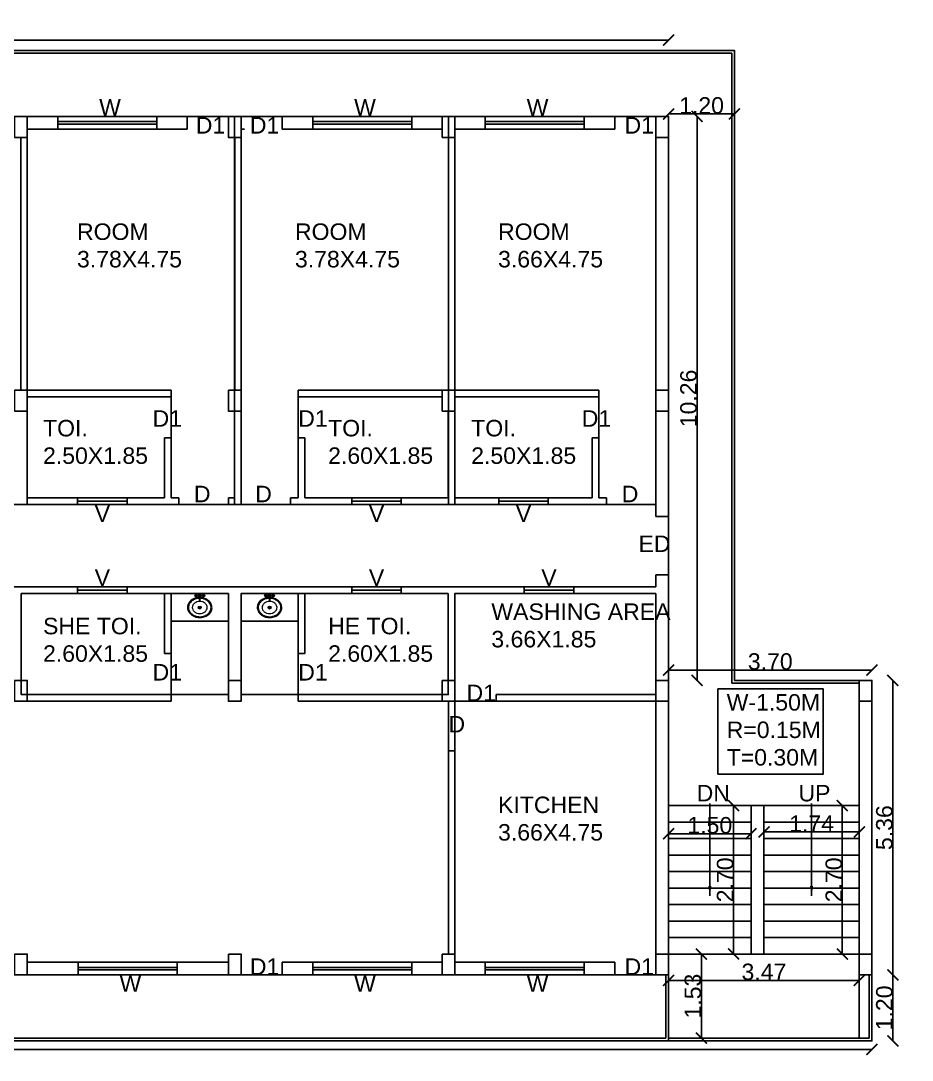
# Model space of a CAD drawing. Header units: metres. Extents: x 0 to 242, y 0 to 134.
# Drawn here: x 37.96 to 54.18, y 63.17 to 82.08 of the extents above; entities that cross this region are included whole.
import ezdxf

# ---------------------------------------------------------------- set-up
doc = ezdxf.new("R2010")
doc.units = ezdxf.units.M
doc.header["$MEASUREMENT"] = 0
doc.styles.get("Standard").update_dxf_attribs({"font": 'arial.ttf'})
doc.styles.add('STYLUSBT', font='arial.ttf')
doc.dimstyles.get("Standard").update_dxf_attribs({"dimtxt": 0.18, "dimasz": 0.18, "dimexe": 0.18, "dimexo": 0.0625, "dimgap": 0.09, "dimtad": 0, "dimtih": 1, "dimtoh": 1, "dimdec": 4, "dimzin": 0, "dimdsep": 46, "dimtxsty": 'Standard', "dimcen": 0.09, "dimadec": 0, "dimazin": 0, "dimtfac": 1, "dimtdec": 4, "dimtofl": 0, "dimtmove": 0, "dimatfit": 3, "dimfxl": 1, "dimtolj": 1, "dimtzin": 0, "dimarcsym": 0})
doc.dimstyles.new('STANDARD$0', dxfattribs={"dimtxt": 0.3, "dimasz": 0.2, "dimexe": 0.0625, "dimexo": 1, "dimgap": 0, "dimtad": 1, "dimtoh": 1, "dimzin": 0, "dimdsep": 46, "dimtxsty": 'STYLUSBT', "dimblk": 'ARCHTICK', "dimcen": 0.09375, "dimse1": 1, "dimse2": 1, "dimadec": 0, "dimazin": 0, "dimtfac": 1, "dimtofl": 0, "dimtmove": 2, "dimatfit": 3, "dimldrblk": 'ARCHTICK', "dimfxl": 1, "dimtolj": 1, "dimtzin": 0, "dimarcsym": 0})

# ---------------------------------------------------------------- blocks, each defined once
blk = doc.blocks.new('_ArchTick')
at = {"color": 0, "linetype": 'ByBlock', "const_width": 0.15}
blk.add_lwpolyline([(-0.5, -0.5), (0.5, 0.5)], dxfattribs=at)
blk = doc.blocks.new('*D70')
at = {"color": 0, "lineweight": -2, "transparency": 16777216}
blk.add_line((22.286, 81.731), (49.746, 81.731), dxfattribs=at)
at = {"layer": 'DEFPOINTS', "color": 0, "transparency": 16777216}
for p in [(49.746, 81.731), (22.286, 80.34), (49.746, 80.34)]:
    blk.add_point(p, dxfattribs=at)
at = {"color": 0, "lineweight": -2, "transparency": 16777216, "xscale": 0.2, "yscale": 0.2, "zscale": 0.2, "rotation": 180}
blk.add_blockref('_ArchTick', (22.286, 81.731), dxfattribs=at)
at = {"color": 0, "lineweight": -2, "transparency": 16777216, "xscale": 0.2, "yscale": 0.2, "zscale": 0.2}
blk.add_blockref('_ArchTick', (49.746, 81.731), dxfattribs=at)
at = {"color": 0, "transparency": 16777216, "insert": (36.016, 81.884), "char_height": 0.3, "attachment_point": 5, "style": 'STYLUSBT'}
blk.add_mtext('\\A1;27.46', dxfattribs=at)
blk = doc.blocks.new('*D73')
at = {"color": 0, "lineweight": -2, "transparency": 16777216}
blk.add_line((50.263, 80.34), (50.263, 70.08), dxfattribs=at)
at = {"layer": 'DEFPOINTS', "color": 0, "transparency": 16777216}
for p in [(49.746, 80.34), (49.746, 70.08), (50.263, 70.08)]:
    blk.add_point(p, dxfattribs=at)
at = {"color": 0, "lineweight": -2, "transparency": 16777216, "xscale": 0.2, "yscale": 0.2, "zscale": 0.2}
for p, rotation in [((50.263, 80.34), 90), ((50.263, 70.08), 270)]:
    blk.add_blockref('_ArchTick', p, dxfattribs=dict(at, rotation=rotation))
at = {"color": 0, "transparency": 16777216, "insert": (50.11, 75.21), "char_height": 0.3, "attachment_point": 5, "rotation": 90, "style": 'STYLUSBT'}
blk.add_mtext('\\A1;10.26', dxfattribs=at)
blk = doc.blocks.new('*D74')
at = {"color": 0, "lineweight": -2, "transparency": 16777216}
blk.add_line((49.746, 70.268), (53.446, 70.268), dxfattribs=at)
at = {"layer": 'DEFPOINTS', "color": 0, "transparency": 16777216}
for p in [(53.446, 70.268), (49.746, 70.08), (53.446, 70.08)]:
    blk.add_point(p, dxfattribs=at)
at = {"color": 0, "lineweight": -2, "transparency": 16777216, "xscale": 0.2, "yscale": 0.2, "zscale": 0.2, "rotation": 180}
blk.add_blockref('_ArchTick', (49.746, 70.268), dxfattribs=at)
at = {"color": 0, "lineweight": -2, "transparency": 16777216, "xscale": 0.2, "yscale": 0.2, "zscale": 0.2}
blk.add_blockref('_ArchTick', (53.446, 70.268), dxfattribs=at)
at = {"color": 0, "transparency": 16777216, "insert": (51.596, 70.421), "char_height": 0.3, "attachment_point": 5, "style": 'STYLUSBT'}
blk.add_mtext('\\A1;3.70', dxfattribs=at)
blk = doc.blocks.new('*D75')
at = {"color": 0, "lineweight": -2, "transparency": 16777216}
blk.add_line((53.826, 70.08), (53.826, 64.72), dxfattribs=at)
at = {"layer": 'DEFPOINTS', "color": 0, "transparency": 16777216}
for p in [(53.446, 70.08), (53.446, 64.72), (53.826, 64.72)]:
    blk.add_point(p, dxfattribs=at)
at = {"color": 0, "lineweight": -2, "transparency": 16777216, "xscale": 0.2, "yscale": 0.2, "zscale": 0.2}
for p, rotation in [((53.826, 70.08), 90), ((53.826, 64.72), 270)]:
    blk.add_blockref('_ArchTick', p, dxfattribs=dict(at, rotation=rotation))
at = {"color": 0, "transparency": 16777216, "insert": (53.673, 67.4), "char_height": 0.3, "attachment_point": 5, "rotation": 90, "style": 'STYLUSBT'}
blk.add_mtext('\\A1;5.36', dxfattribs=at)
blk = doc.blocks.new('*D76')
at = {"color": 0, "lineweight": -2, "transparency": 16777216}
for p, q in [((18.586, 63.365), (35.049, 63.365)), ((53.446, 63.365), (36.061, 63.365))]:
    blk.add_line(p, q, dxfattribs=at)
at = {"layer": 'DEFPOINTS', "color": 0, "transparency": 16777216}
for p in [(18.586, 64.72), (53.446, 64.72), (53.446, 63.365)]:
    blk.add_point(p, dxfattribs=at)
at = {"color": 0, "lineweight": -2, "transparency": 16777216, "xscale": 0.2, "yscale": 0.2, "zscale": 0.2, "rotation": 180}
blk.add_blockref('_ArchTick', (18.586, 63.365), dxfattribs=at)
at = {"color": 0, "lineweight": -2, "transparency": 16777216, "xscale": 0.2, "yscale": 0.2, "zscale": 0.2}
blk.add_blockref('_ArchTick', (53.446, 63.365), dxfattribs=at)
at = {"color": 0, "transparency": 16777216, "insert": (35.555, 63.365), "char_height": 0.3, "attachment_point": 5, "style": 'STYLUSBT'}
blk.add_mtext('\\A1;34.86', dxfattribs=at)
blk = doc.blocks.new('*D79')
at = {"color": 0, "lineweight": -2, "transparency": 16777216}
blk.add_line((49.746, 80.386), (50.946, 80.386), dxfattribs=at)
at = {"layer": 'DEFPOINTS', "color": 0, "transparency": 16777216}
for p in [(50.946, 80.386), (49.746, 80.373), (50.946, 80.373)]:
    blk.add_point(p, dxfattribs=at)
at = {"color": 0, "lineweight": -2, "transparency": 16777216, "xscale": 0.2, "yscale": 0.2, "zscale": 0.2, "rotation": 180}
blk.add_blockref('_ArchTick', (49.746, 80.386), dxfattribs=at)
at = {"color": 0, "lineweight": -2, "transparency": 16777216, "xscale": 0.2, "yscale": 0.2, "zscale": 0.2}
blk.add_blockref('_ArchTick', (50.946, 80.386), dxfattribs=at)
at = {"color": 0, "transparency": 16777216, "insert": (50.346, 80.539), "char_height": 0.3, "attachment_point": 5, "style": 'STYLUSBT'}
blk.add_mtext('\\A1;1.20', dxfattribs=at)
blk = doc.blocks.new('*D29')
at = {"color": 0, "lineweight": -2, "transparency": 16777216}
blk.add_line((53.826, 63.52), (53.826, 64.72), dxfattribs=at)
at = {"layer": 'DEFPOINTS', "color": 0, "transparency": 16777216}
for p in [(53.826, 64.72), (54.179, 64.72), (54.179, 63.52)]:
    blk.add_point(p, dxfattribs=at)
at = {"color": 0, "lineweight": -2, "transparency": 16777216, "xscale": 0.2, "yscale": 0.2, "zscale": 0.2}
for p, rotation in [((53.826, 64.72), 90), ((53.826, 63.52), 270)]:
    blk.add_blockref('_ArchTick', p, dxfattribs=dict(at, rotation=rotation))
at = {"color": 0, "transparency": 16777216, "insert": (53.673, 64.12), "char_height": 0.3, "attachment_point": 5, "rotation": 90, "style": 'STYLUSBT'}
blk.add_mtext('\\A1;1.20', dxfattribs=at)
blk = doc.blocks.new('sink a')
at = {"color": 4, "lineweight": 0}
for p, q in [((10036.1, -9557.4), (10035.8, -9557.4)), ((10036.1, -9557.6), (10035.8, -9557.6)), ((10036.5, -9557), (10036.5, -9556.7)), ((10036.7, -9557), (10036.7, -9556.7)), ((10037.1, -9557.4), (10037.3, -9557.4)), ((10037.1, -9557.6), (10037.3, -9557.6)), ((10043.4, -9557.4), (10043.1, -9557.4)), ((10043.4, -9557.6), (10043.1, -9557.6)), ((10043.7, -9557), (10043.7, -9556.7)), ((10044, -9557), (10044, -9556.7)), ((10044.3, -9557.4), (10044.6, -9557.4)), ((10044.3, -9557.6), (10044.6, -9557.6)), ((10036.5, -9558), (10036.5, -9558.2)), ((10036.7, -9558), (10036.7, -9558.2)), ((10039.7, -9558.4), (10039.7, -9562)), ((10040.7, -9562), (10040.7, -9558.4)), ((10043.7, -9558), (10043.7, -9558.2)), ((10044, -9558), (10044, -9558.2)), ((10039.2, -9569.3), (10041.2, -9569.3)), ((10040.2, -9568.3), (10040.2, -9570.3))]:
    blk.add_line(p, q, dxfattribs=at)
at = {"color": 4, "linetype": 'Continuous', "lineweight": 0}
for points in [[(10027.9, -9568.9, 0.117634), (10028.7, -9572.7, 0.104469), (10031.3, -9576.1, 0.090016), (10035.1, -9578.4, 0.08192), (10039.8, -9579.4, 0.08192), (10044.6, -9578.7, 0.090016), (10048.6, -9576.7, 0.104469), (10051.4, -9573.4, 0.117634), (10052.4, -9569.7, 0.117634), (10051.6, -9566, 0.104469), (10049, -9562.5, 0.090016), (10045.2, -9560.3, 0.08192), (10040.5, -9559.3, 0.08192), (10035.7, -9560, 0.090016), (10031.7, -9562, 0.104469), (10028.9, -9565.2, 0.117634)], [(10028.9, -9569.2, 0.118622), (10029.6, -9572.6, 0.104678), (10032.1, -9575.7, 0.089562), (10035.6, -9577.7, 0.081185), (10040, -9578.5, 0.081185), (10044.5, -9577.8, 0.089562), (10048, -9575.9, 0.104678), (10050.6, -9572.9, 0.118622), (10051.4, -9569.5, 0.118622), (10050.7, -9566.1, 0.104678), (10048.2, -9563, 0.089562), (10044.7, -9561, 0.081185), (10040.3, -9560.2, 0.081185), (10035.9, -9560.8, 0.089562), (10032.3, -9562.8, 0.104678), (10029.7, -9565.8, 0.118622)], [(10032.7, -9569.3, 0.118283), (10033.2, -9571.5, 0.104607), (10034.9, -9573.5, 0.089718), (10037.2, -9574.9, 0.081436), (10040.1, -9575.4, 0.081436), (10043, -9574.9, 0.089718), (10045.3, -9573.7, 0.104607), (10047, -9571.7, 0.118283), (10047.6, -9569.4, 0.118283), (10047.1, -9567.2, 0.104607), (10045.4, -9565.1, 0.089718), (10043.1, -9563.8, 0.081436), (10040.2, -9563.3, 0.081436), (10037.3, -9563.7, 0.089718), (10035, -9565, 0.104607), (10033.3, -9567, 0.118283)]]:
    blk.add_lwpolyline(points, format="xyb", close=True, dxfattribs=at)
at = {"color": 4, "lineweight": 0}
for centre, radius in [((10036.6, -9557.5), 1.38), ((10035.6, -9557.5), 0.28), ((10036.6, -9557.5), 0.5), ((10036.6, -9556.5), 0.28), ((10037.6, -9557.5), 0.28), ((10040.2, -9557.5), 0.5), ((10043.8, -9557.5), 1.38), ((10042.8, -9557.5), 0.28), ((10043.8, -9557.5), 0.5), ((10043.8, -9556.5), 0.28), ((10044.8, -9557.5), 0.28), ((10036.6, -9558.5), 0.28), ((10040.2, -9569.3), 1.5), ((10043.8, -9558.5), 0.28), ((10040.2, -9569.3), 1)]:
    blk.add_circle(centre, radius, dxfattribs=at)
for centre, radius, start, end in [((10036.6, -9557.5), 1, 105.2407, 164.2093), ((10036.6, -9557.5), 1, 16.4412, 74.0789), ((10040.2, -9557.5), 1.5, 289.6514, 250.3603), ((10040.2, -9557.5), 1, 300.3431, 239.7554), ((10043.8, -9557.5), 1, 106.12, 164.0884), ((10043.8, -9557.5), 1, 16.2342, 73.9047), ((10036.6, -9557.5), 1, 196.2342, 253.9047), ((10036.6, -9557.5), 1, 286.12, 344.0884), ((10040.2, -9562), 0.5, 180, 0), ((10043.8, -9557.5), 1, 196.4413, 254.0789), ((10043.8, -9557.5), 1, 285.2407, 344.2093)]:
    blk.add_arc(centre, radius, start, end, dxfattribs=at)
blk = doc.blocks.new('*D126')
at = {"color": 0, "lineweight": -2, "transparency": 16777216}
blk.add_line((49.746, 64.621), (53.216, 64.621), dxfattribs=at)
at = {"layer": 'DEFPOINTS', "color": 0, "transparency": 16777216}
for p in [(49.746, 65.1), (53.216, 65.1), (53.216, 64.621)]:
    blk.add_point(p, dxfattribs=at)
at = {"color": 0, "lineweight": -2, "transparency": 16777216, "xscale": 0.2, "yscale": 0.2, "zscale": 0.2, "rotation": 180}
blk.add_blockref('_ArchTick', (49.746, 64.621), dxfattribs=at)
at = {"color": 0, "lineweight": -2, "transparency": 16777216, "xscale": 0.2, "yscale": 0.2, "zscale": 0.2}
blk.add_blockref('_ArchTick', (53.216, 64.621), dxfattribs=at)
at = {"color": 0, "transparency": 16777216, "insert": (51.481, 64.774), "char_height": 0.3, "attachment_point": 5, "style": 'STYLUSBT'}
blk.add_mtext('\\A1;3.47', dxfattribs=at)
blk = doc.blocks.new('*D127')
at = {"color": 0, "lineweight": -2, "transparency": 16777216}
blk.add_line((50.342, 63.57), (50.342, 65.1), dxfattribs=at)
at = {"layer": 'DEFPOINTS', "color": 0, "transparency": 16777216}
for p in [(49.746, 65.1), (50.342, 65.1), (49.746, 63.57)]:
    blk.add_point(p, dxfattribs=at)
at = {"color": 0, "lineweight": -2, "transparency": 16777216, "xscale": 0.2, "yscale": 0.2, "zscale": 0.2}
for p, rotation in [((50.342, 65.1), 90), ((50.342, 63.57), 270)]:
    blk.add_blockref('_ArchTick', p, dxfattribs=dict(at, rotation=rotation))
at = {"color": 0, "transparency": 16777216, "insert": (50.189, 64.335), "char_height": 0.3, "attachment_point": 5, "rotation": 90, "style": 'STYLUSBT'}
blk.add_mtext('\\A1;1.53', dxfattribs=at)
blk = doc.blocks.new('*D128')
at = {"color": 0, "lineweight": -2, "transparency": 16777216}
blk.add_line((51.481, 67.322), (53.216, 67.322), dxfattribs=at)
at = {"layer": 'DEFPOINTS', "color": 0, "transparency": 16777216}
for p in [(51.481, 67.5), (53.216, 67.5), (53.216, 67.322)]:
    blk.add_point(p, dxfattribs=at)
at = {"color": 0, "lineweight": -2, "transparency": 16777216, "xscale": 0.2, "yscale": 0.2, "zscale": 0.2, "rotation": 180}
blk.add_blockref('_ArchTick', (51.481, 67.322), dxfattribs=at)
at = {"color": 0, "lineweight": -2, "transparency": 16777216, "xscale": 0.2, "yscale": 0.2, "zscale": 0.2}
blk.add_blockref('_ArchTick', (53.216, 67.322), dxfattribs=at)
at = {"color": 0, "transparency": 16777216, "insert": (52.348, 67.473), "char_height": 0.3, "attachment_point": 5, "style": 'STYLUSBT'}
blk.add_mtext('\\A1;1.74', dxfattribs=at)
blk = doc.blocks.new('*D129')
at = {"color": 0, "lineweight": -2, "transparency": 16777216}
blk.add_line((52.907, 67.8), (52.907, 65.1), dxfattribs=at)
at = {"layer": 'DEFPOINTS', "color": 0, "transparency": 16777216}
for p in [(53.216, 67.8), (52.907, 65.1), (53.216, 65.1)]:
    blk.add_point(p, dxfattribs=at)
at = {"color": 0, "lineweight": -2, "transparency": 16777216, "xscale": 0.2, "yscale": 0.2, "zscale": 0.2}
for p, rotation in [((52.907, 67.8), 90), ((52.907, 65.1), 270)]:
    blk.add_blockref('_ArchTick', p, dxfattribs=dict(at, rotation=rotation))
at = {"color": 0, "transparency": 16777216, "insert": (52.754, 66.45), "char_height": 0.3, "attachment_point": 5, "rotation": 90, "style": 'STYLUSBT'}
blk.add_mtext('\\A1;2.70', dxfattribs=at)
blk = doc.blocks.new('*D130')
at = {"color": 0, "lineweight": -2, "transparency": 16777216}
blk.add_line((49.746, 67.288), (51.246, 67.288), dxfattribs=at)
at = {"layer": 'DEFPOINTS', "color": 0, "transparency": 16777216}
for p in [(49.746, 67.5), (51.246, 67.5), (51.246, 67.288)]:
    blk.add_point(p, dxfattribs=at)
at = {"color": 0, "lineweight": -2, "transparency": 16777216, "xscale": 0.2, "yscale": 0.2, "zscale": 0.2, "rotation": 180}
blk.add_blockref('_ArchTick', (49.746, 67.288), dxfattribs=at)
at = {"color": 0, "lineweight": -2, "transparency": 16777216, "xscale": 0.2, "yscale": 0.2, "zscale": 0.2}
blk.add_blockref('_ArchTick', (51.246, 67.288), dxfattribs=at)
at = {"color": 0, "transparency": 16777216, "insert": (50.496, 67.441), "char_height": 0.3, "attachment_point": 5, "style": 'STYLUSBT'}
blk.add_mtext('\\A1;1.50', dxfattribs=at)
blk = doc.blocks.new('*D131')
at = {"color": 0, "lineweight": -2, "transparency": 16777216}
blk.add_line((50.929, 65.1), (50.929, 67.8), dxfattribs=at)
at = {"layer": 'DEFPOINTS', "color": 0, "transparency": 16777216}
for p in [(50.929, 67.8), (51.246, 67.8), (51.246, 65.1)]:
    blk.add_point(p, dxfattribs=at)
at = {"color": 0, "lineweight": -2, "transparency": 16777216, "xscale": 0.2, "yscale": 0.2, "zscale": 0.2}
for p, rotation in [((50.929, 67.8), 90), ((50.929, 65.1), 270)]:
    blk.add_blockref('_ArchTick', p, dxfattribs=dict(at, rotation=rotation))
at = {"color": 0, "transparency": 16777216, "insert": (50.776, 66.45), "char_height": 0.3, "attachment_point": 5, "rotation": 90, "style": 'STYLUSBT'}
blk.add_mtext('\\A1;2.70', dxfattribs=at)

msp = doc.modelspace()

# ---------------------------------------------------------------- linework, layer by layer
at = {"color": 7}
for p, q in [((21.086, 81.54), (50.946, 81.54)), ((50.946, 70.08), (50.946, 81.54)), ((21.136, 81.49), (50.896, 81.49)), ((50.896, 70.03), (50.896, 81.49)), ((38.076, 80.34), (41.736, 80.34)), ((38.631, 80.34), (38.631, 80.11)), ((38.631, 80.248), (40.431, 80.248)), ((38.631, 80.201), (40.431, 80.201)), ((40.431, 80.34), (40.431, 80.11)), ((40.986, 80.34), (40.986, 80.11)), ((41.966, 80.34), (45.626, 80.34)), ((43.271, 80.34), (43.271, 80.11)), ((43.271, 80.248), (45.071, 80.248)), ((43.271, 80.201), (45.071, 80.201)), ((45.071, 80.34), (45.071, 80.11)), ((45.856, 80.34), (49.516, 80.34)), ((46.411, 80.34), (46.411, 80.11)), ((46.411, 80.248), (48.211, 80.248)), ((46.411, 80.201), (48.211, 80.201)), ((48.211, 80.34), (48.211, 80.11)), ((37.961, 79.96), (37.961, 75.36)), ((38.076, 79.96), (38.076, 75.36)), ((41.851, 79.96), (41.851, 75.36)), ((41.966, 79.96), (41.966, 75.36)), ((45.741, 79.96), (45.741, 75.36)), ((45.856, 79.96), (45.856, 75.36)), ((49.746, 75.36), (49.746, 79.96)), ((38.076, 75.36), (40.696, 75.36)), ((38.076, 75.36), (40.696, 75.36)), ((40.696, 75.36), (40.696, 73.4)), ((43.006, 75.36), (45.626, 75.36)), ((43.006, 75.36), (45.626, 75.36)), ((43.006, 75.36), (43.006, 73.4)), ((45.856, 75.36), (48.476, 75.36)), ((45.856, 75.36), (48.476, 75.36)), ((48.476, 75.36), (48.476, 73.4)), ((38.076, 75.24), (40.696, 75.24)), ((43.006, 75.24), (45.626, 75.24)), ((45.856, 75.24), (48.476, 75.24)), ((38.076, 73.4), (38.076, 74.98)), ((41.846, 73.4), (41.846, 74.98)), ((41.966, 73.28), (41.966, 74.98)), ((45.736, 73.4), (45.736, 74.98)), ((45.856, 73.4), (45.856, 74.98)), ((49.516, 73.28), (49.516, 74.98)), ((49.746, 70.08), (49.746, 74.98)), ((40.576, 74.49), (40.576, 73.4)), ((40.576, 74.49), (40.696, 74.49)), ((43.006, 74.49), (43.126, 74.49)), ((43.126, 74.49), (43.126, 73.4)), ((48.356, 74.49), (48.356, 73.4)), ((48.356, 74.49), (48.476, 74.49)), ((40.576, 73.4), (38.076, 73.4)), ((38.991, 73.28), (38.991, 73.4)), ((39.891, 73.28), (39.891, 73.4)), ((40.836, 73.4), (40.696, 73.4)), ((40.836, 73.28), (40.836, 73.4)), ((41.846, 73.4), (41.736, 73.4)), ((41.736, 73.28), (41.736, 73.4)), ((43.006, 73.4), (42.866, 73.4)), ((42.866, 73.4), (42.866, 73.28)), ((45.736, 73.4), (43.126, 73.4)), ((43.981, 73.28), (43.981, 73.4)), ((44.881, 73.28), (44.881, 73.4)), ((48.356, 73.4), (45.856, 73.4)), ((46.656, 73.28), (46.656, 73.4)), ((47.556, 73.28), (47.556, 73.4)), ((48.616, 73.4), (48.476, 73.4)), ((48.616, 73.28), (48.616, 73.4)), ((49.516, 73.28), (22.516, 73.28)), ((38.991, 73.34), (39.891, 73.34)), ((43.981, 73.34), (44.881, 73.34)), ((46.656, 73.34), (47.556, 73.34)), ((49.746, 73.06), (49.516, 73.06)), ((49.746, 72), (49.516, 72)), ((22.516, 71.78), (49.516, 71.78)), ((38.991, 71.66), (38.991, 71.78)), ((38.991, 71.72), (39.891, 71.72)), ((39.891, 71.66), (39.891, 71.78)), ((43.981, 71.66), (43.981, 71.78)), ((43.981, 71.72), (44.881, 71.72)), ((44.881, 71.66), (44.881, 71.78)), ((47.119, 71.66), (47.119, 71.78)), ((47.119, 71.72), (48.019, 71.72)), ((48.019, 71.66), (48.019, 71.78)), ((37.966, 70.08), (37.966, 71.66)), ((37.966, 71.66), (40.576, 71.66)), ((40.576, 70.57), (40.576, 71.66)), ((40.696, 69.7), (40.696, 71.66)), ((40.696, 71.66), (41.736, 71.66)), ((41.736, 70.08), (41.736, 71.66)), ((41.966, 71.66), (43.006, 71.66)), ((41.966, 70.08), (41.966, 71.66)), ((43.006, 69.7), (43.006, 71.66)), ((43.126, 70.57), (43.126, 71.66)), ((43.126, 71.66), (45.736, 71.66)), ((45.736, 70.08), (45.736, 71.66)), ((45.856, 70.08), (45.856, 71.66)), ((45.856, 71.66), (49.516, 71.66)), ((40.696, 71.156), (41.736, 71.156)), ((41.966, 71.156), (43.006, 71.156)), ((40.576, 70.57), (40.696, 70.57)), ((43.006, 70.57), (43.126, 70.57)), ((53.216, 70.03), (50.896, 70.03)), ((53.216, 70.08), (50.946, 70.08)), ((38.076, 69.82), (40.696, 69.82)), ((43.006, 69.82), (45.626, 69.82)), ((46.606, 69.82), (49.516, 69.82)), ((38.076, 69.7), (40.696, 69.7)), ((43.006, 69.7), (45.626, 69.7)), ((45.741, 69.7), (45.741, 65.1)), ((45.856, 69.7), (49.516, 69.7)), ((49.746, 65.1), (49.746, 69.7)), ((53.216, 69.7), (53.216, 63.57)), ((53.446, 69.7), (53.446, 65.1)), ((45.856, 68.8), (45.856, 65.1)), ((49.746, 67.8), (51.246, 67.8)), ((51.246, 67.8), (51.246, 65.1)), ((51.481, 65.1), (51.481, 67.8)), ((51.481, 67.8), (53.216, 67.8)), ((49.746, 65.1), (53.216, 65.1)), ((39.001, 64.95), (39.001, 64.72)), ((40.801, 64.95), (40.801, 64.72)), ((41.736, 64.95), (41.736, 64.72)), ((43.271, 64.95), (43.271, 64.72)), ((45.071, 64.95), (45.071, 64.72)), ((46.411, 64.95), (46.411, 64.72)), ((48.211, 64.95), (48.211, 64.72)), ((38.076, 64.72), (41.736, 64.72)), ((39.001, 64.858), (40.801, 64.858)), ((39.001, 64.811), (40.801, 64.811)), ((41.966, 64.72), (45.626, 64.72)), ((43.271, 64.858), (45.071, 64.858)), ((43.271, 64.811), (45.071, 64.811)), ((45.856, 64.72), (49.516, 64.72)), ((46.411, 64.858), (48.211, 64.858)), ((46.411, 64.811), (48.211, 64.811)), ((49.696, 64.72), (49.696, 63.57)), ((49.746, 64.72), (49.746, 63.57)), ((53.396, 64.72), (53.396, 63.57)), ((53.446, 64.72), (53.446, 63.52)), ((53.446, 64.72), (53.446, 63.52)), ((22.336, 63.57), (49.696, 63.57)), ((53.396, 63.57), (49.746, 63.57)), ((22.286, 63.52), (49.746, 63.52)), ((49.746, 63.52), (53.446, 63.52))]:
    msp.add_line(p, q, dxfattribs=at)
at = {"color": 3}
for p, q in [((49.746, 67.5), (51.246, 67.5)), ((51.481, 67.5), (53.216, 67.5)), ((49.746, 67.2), (51.246, 67.2)), ((51.481, 67.2), (53.216, 67.2)), ((49.746, 66.9), (51.246, 66.9)), ((51.481, 66.9), (53.216, 66.9)), ((49.746, 66.6), (51.246, 66.6)), ((51.481, 66.6), (53.216, 66.6)), ((49.746, 66.3), (51.246, 66.3)), ((51.481, 66.3), (53.216, 66.3)), ((49.746, 66), (51.246, 66)), ((51.481, 66), (53.216, 66)), ((49.746, 65.7), (51.246, 65.7)), ((51.481, 65.7), (53.216, 65.7)), ((49.746, 65.4), (51.246, 65.4)), ((51.481, 65.4), (53.216, 65.4))]:
    msp.add_line(p, q, dxfattribs=at)
at = {"color": 64}
msp.add_lwpolyline([(18.586, 63.52), (18.586, 70.08), (21.086, 70.08), (21.086, 81.54), (50.946, 81.54), (50.946, 70.08), (53.446, 70.08), (53.446, 63.52), (49.746, 63.52), (49.746, 64.72), (22.286, 64.72), (22.286, 63.52), (18.586, 63.52)], dxfattribs=at)
at = {"color": 7}
for points in [[(22.286, 64.72), (49.746, 64.72), (49.746, 80.34), (22.286, 80.34)], [(37.846, 80.34), (38.076, 80.34), (38.076, 79.96), (37.846, 79.96)], [(41.736, 80.34), (41.966, 80.34), (41.966, 79.96), (41.736, 79.96)], [(45.626, 80.34), (45.856, 80.34), (45.856, 79.96), (45.626, 79.96)], [(49.516, 80.34), (49.746, 80.34), (49.746, 79.96), (49.516, 79.96)], [(37.846, 75.36), (38.076, 75.36), (38.076, 74.98), (37.846, 74.98)], [(41.736, 75.36), (41.966, 75.36), (41.966, 74.98), (41.736, 74.98)], [(45.626, 75.36), (45.856, 75.36), (45.856, 74.98), (45.626, 74.98)], [(49.516, 75.36), (49.746, 75.36), (49.746, 74.98), (49.516, 74.98)], [(37.846, 70.08), (38.076, 70.08), (38.076, 69.7), (37.846, 69.7)], [(41.736, 70.08), (41.966, 70.08), (41.966, 69.7), (41.736, 69.7)], [(45.626, 70.08), (45.856, 70.08), (45.856, 69.7), (45.626, 69.7)], [(49.516, 70.08), (49.746, 70.08), (49.746, 69.7), (49.516, 69.7)], [(53.446, 70.08), (53.216, 70.08), (53.216, 69.7), (53.446, 69.7)], [(50.642, 69.924), (52.559, 69.924), (52.559, 68.375), (50.642, 68.375)], [(37.846, 65.1), (38.076, 65.1), (38.076, 64.72), (37.846, 64.72)], [(41.736, 65.1), (41.966, 65.1), (41.966, 64.72), (41.736, 64.72)], [(45.626, 65.1), (45.856, 65.1), (45.856, 64.72), (45.626, 64.72)], [(49.516, 65.1), (49.746, 65.1), (49.746, 64.72), (49.516, 64.72)], [(53.446, 65.1), (53.216, 65.1), (53.216, 64.72), (53.446, 64.72)]]:
    msp.add_lwpolyline(points, close=True, dxfattribs=at)
at = {"color": 2}
for points in [[(38.076, 80.34), (41.846, 80.34), (41.846, 73.28), (38.076, 73.28)], [(41.966, 73.28), (45.741, 73.28), (45.741, 80.34), (41.966, 80.34)], [(45.856, 80.34), (49.516, 80.34), (49.516, 73.28), (45.856, 73.28)], [(49.516, 64.72), (45.856, 64.72), (45.856, 69.7), (49.516, 69.7)]]:
    msp.add_lwpolyline(points, close=True, dxfattribs=at)
at = {"color": 7}
for points in [[(42.716, 80.34), (42.716, 80.11)], [(48.766, 80.11), (48.766, 80.34)], [(40.986, 80.11), (38.076, 80.11)], [(42.026, 80.11), (41.966, 80.11)], [(45.626, 80.11), (42.716, 80.11)], [(48.766, 80.11), (45.856, 80.11)], [(49.516, 74.98), (49.516, 80.11)], [(49.516, 73.06), (49.516, 73.28)], [(49.516, 71.78), (49.516, 72)], [(49.516, 70.08), (49.516, 71.66)], [(49.516, 64.95), (49.516, 70.08)], [(46.606, 69.82), (46.606, 69.7)], [(45.856, 68.8), (45.741, 68.8)], [(38.076, 64.95), (41.736, 64.95)], [(42.716, 64.95), (42.716, 64.72)], [(42.716, 64.95), (45.626, 64.95)], [(45.856, 64.95), (48.766, 64.95)], [(48.766, 64.72), (48.766, 64.95)]]:
    msp.add_lwpolyline(points, dxfattribs=at)
at = {"color": 1}
for points in [[(37.966, 71.66), (41.736, 71.66), (41.736, 69.82), (37.966, 69.82)], [(45.736, 71.66), (41.966, 71.66), (41.966, 69.82), (45.736, 69.82)], [(53.216, 63.57), (49.746, 63.57), (49.746, 67.8), (53.216, 67.8)], [(49.746, 65.1), (51.246, 65.1), (51.246, 67.8), (49.746, 67.8)], [(51.481, 67.8), (53.216, 67.8), (53.216, 65.1), (51.481, 65.1)]]:
    msp.add_lwpolyline(points, close=True, dxfattribs=at)
for points in [[(49.516, 71.66), (45.856, 71.66), (45.856, 69.7), (49.516, 69.7)], [(49.746, 65.1), (53.216, 65.1), (53.216, 63.57), (49.746, 63.57)]]:
    msp.add_lwpolyline(points, close=True)

# ---------------------------------------------------------------- block references
at = {"color": 7, "xscale": 0.0182249999998021, "yscale": 0.0182249999998021, "zscale": 0.0182249999998021}
for p in [(-141.767, 245.806), (-140.497, 245.806)]:
    msp.add_blockref('sink a', p, dxfattribs=at)

# ---------------------------------------------------------------- texts
at = {"color": 7, "char_height": 0.3, "attachment_point": 1}
for s, width, heights, insert in [('W', 0.3, [0.347], (39.384, 80.657)), ('W', 0.3, [0.347], (44.024, 80.657)), ('W', 0.3, [0.347], (47.164, 80.657)), ('D1', 0.3, [0.347], (41.143, 80.329)), ('D1', 0.3, [0.347], (42.126, 80.329)), ('D1', 0.3, [0.347], (48.944, 80.329)), ('ROOM\\P3.78X4.75', 1.96273, [0.918], (38.981, 78.394)), ('ROOM\\P3.78X4.75', 1.96273, [0.918], (42.947, 78.394)), ('ROOM\\P3.66X4.75', 1.96273, [0.918], (46.643, 78.394)), ('D1', 0.3, [0.347], (40.356, 74.995)), ('D1', 0.3, [0.347], (43.006, 74.995)), ('D1', 0.3, [0.347], (48.166, 74.995)), ('TOI.\\P2.50X1.85', 1.96273, [0.918], (38.363, 74.819)), ('TOI.\\P2.60X1.85', 1.96273, [0.918], (43.551, 74.819)), ('TOI.\\P2.50X1.85', 1.96273, [0.918], (46.154, 74.819)), ('D', 0.3, [0.347], (41.108, 73.621)), ('D', 0.3, [0.347], (42.224, 73.621)), ('D', 0.3, [0.347], (48.894, 73.621)), ('V', 0.3, [0.347], (39.303, 73.262)), ('V', 0.3, [0.347], (44.292, 73.262)), ('V', 0.3, [0.347], (46.967, 73.262)), ('ED', 0.3, [0.347], (49.198, 72.715)), ('V', 0.3, [0.347], (39.303, 72.099)), ('V', 0.3, [0.347], (44.292, 72.099)), ('V', 0.3, [0.347], (47.43, 72.099)), ('WASHING AREA\\P3.66X1.85', 3.24062, [1.661], (46.521, 71.48)), ('SHE TOI.\\P2.60X1.85', 1.96273, [0.918], (38.363, 71.218)), ('HE TOI.\\P2.60X1.85', 1.96273, [0.918], (43.551, 71.218)), ('D1', 0.3, [0.347], (40.356, 70.377)), ('D1', 0.3, [0.347], (43.006, 70.377)), ('D1', 0.3, [0.347], (46.069, 70.001)), ('W-1.50M\\PR=0.15M\\PT=0.30M', 2.67161, [1.31], (50.803, 69.83)), ('D', 0.3, [0.347], (45.741, 69.432)), ('DN', 1.00778, [0.51], (50.257, 68.178)), ('UP', 1.00778, [0.51], (52.109, 68.178)), ('KITCHEN\\P3.66X4.75', 1.96273, [0.918], (46.643, 67.965)), ('D1', 0.3, [0.347], (42.126, 65.021)), ('D1', 0.3, [0.347], (48.944, 65.021)), ('W', 0.3, [0.347], (39.755, 64.714)), ('W', 0.3, [0.347], (44.024, 64.714)), ('W', 0.3, [0.347], (47.164, 64.714))]:
    msp.add_mtext_dynamic_manual_height_columns(s, width=width, gutter_width=12.5, heights=heights, dxfattribs=dict(at, insert=insert))

# ---------------------------------------------------------------- dimensions: what is measured, and where the dimension line sits
at = {"color": 7}
for p1, p2, distance, picture, middle in [((22.286, 80.34), (49.746, 80.34), 1.392, '*D70', (36.016, 81.884)), ((49.746, 80.373), (50.946, 80.373), 0.013, '*D79', (50.346, 80.539)), ((49.746, 80.34), (49.746, 70.08), 0.517, '*D73', (50.11, 75.21)), ((49.746, 70.08), (53.446, 70.08), 0.188, '*D74', (51.596, 70.421)), ((53.446, 70.08), (53.446, 64.72), 0.38, '*D75', (53.673, 67.4)), ((54.179, 63.52), (54.179, 64.72), 0.353, '*D29', (53.673, 64.12))]:
    dim = msp.add_aligned_dim(p1=p1, p2=p2, distance=distance, dimstyle='STANDARD$0', dxfattribs=at)
    dim.commit()
    dim.dimension.update_dxf_attribs({"geometry": picture, "text_midpoint": middle})
at = {"color": 1}
for base, p1, p2, picture, middle in [((50.929, 67.8), (51.246, 65.1), (51.246, 67.8), '*D131', (50.776, 66.45)), ((52.907, 65.1), (53.216, 67.8), (53.216, 65.1), '*D129', (52.754, 66.45)), ((50.342, 65.1), (49.746, 63.57), (49.746, 65.1), '*D127', (50.189, 64.335))]:
    dim = msp.add_linear_dim(base=base, p1=p1, p2=p2, angle=90, dimstyle='STANDARD$0', dxfattribs=at)
    dim.commit()
    dim.dimension.update_dxf_attribs({"geometry": picture, "text_midpoint": middle})
at = {"color": 2}
for base, p1, p2, picture, middle in [((51.246, 67.288), (49.746, 67.5), (51.246, 67.5), '*D130', (50.496, 67.441)), ((53.215611076, 67.321985325), (51.480611076, 67.499552671), (53.215611076, 67.499552671), '*D128', (52.348111076, 67.47259924)), ((53.216, 64.621), (49.746, 65.1), (53.216, 65.1), '*D126', (51.481, 64.774))]:
    dim = msp.add_linear_dim(base=base, p1=p1, p2=p2, dimstyle='STANDARD$0', dxfattribs=at)
    dim.commit()
    dim.dimension.update_dxf_attribs({"geometry": picture, "text_midpoint": middle})
at = {"color": 7}
dim = msp.add_linear_dim(base=(53.446, 63.365), p1=(18.586, 64.72), p2=(53.446, 64.72), angle=360, dimstyle='STANDARD$0', dxfattribs=at)
dim.commit()
dim.dimension.update_dxf_attribs({"geometry": '*D76', "text_midpoint": (35.555, 63.365), "dimtype": 161})

# ---------------------------------------------------------------- leaders
for points in [[(50.496, 66.161), (50.496, 67.837)], [(52.348, 66.161), (52.348, 67.837)]]:
    msp.add_leader(points, dimstyle='Standard', override={"dimgap": 0.09, "dimtad": 0}, dxfattribs=at)

doc.saveas('drawing.dxf')
